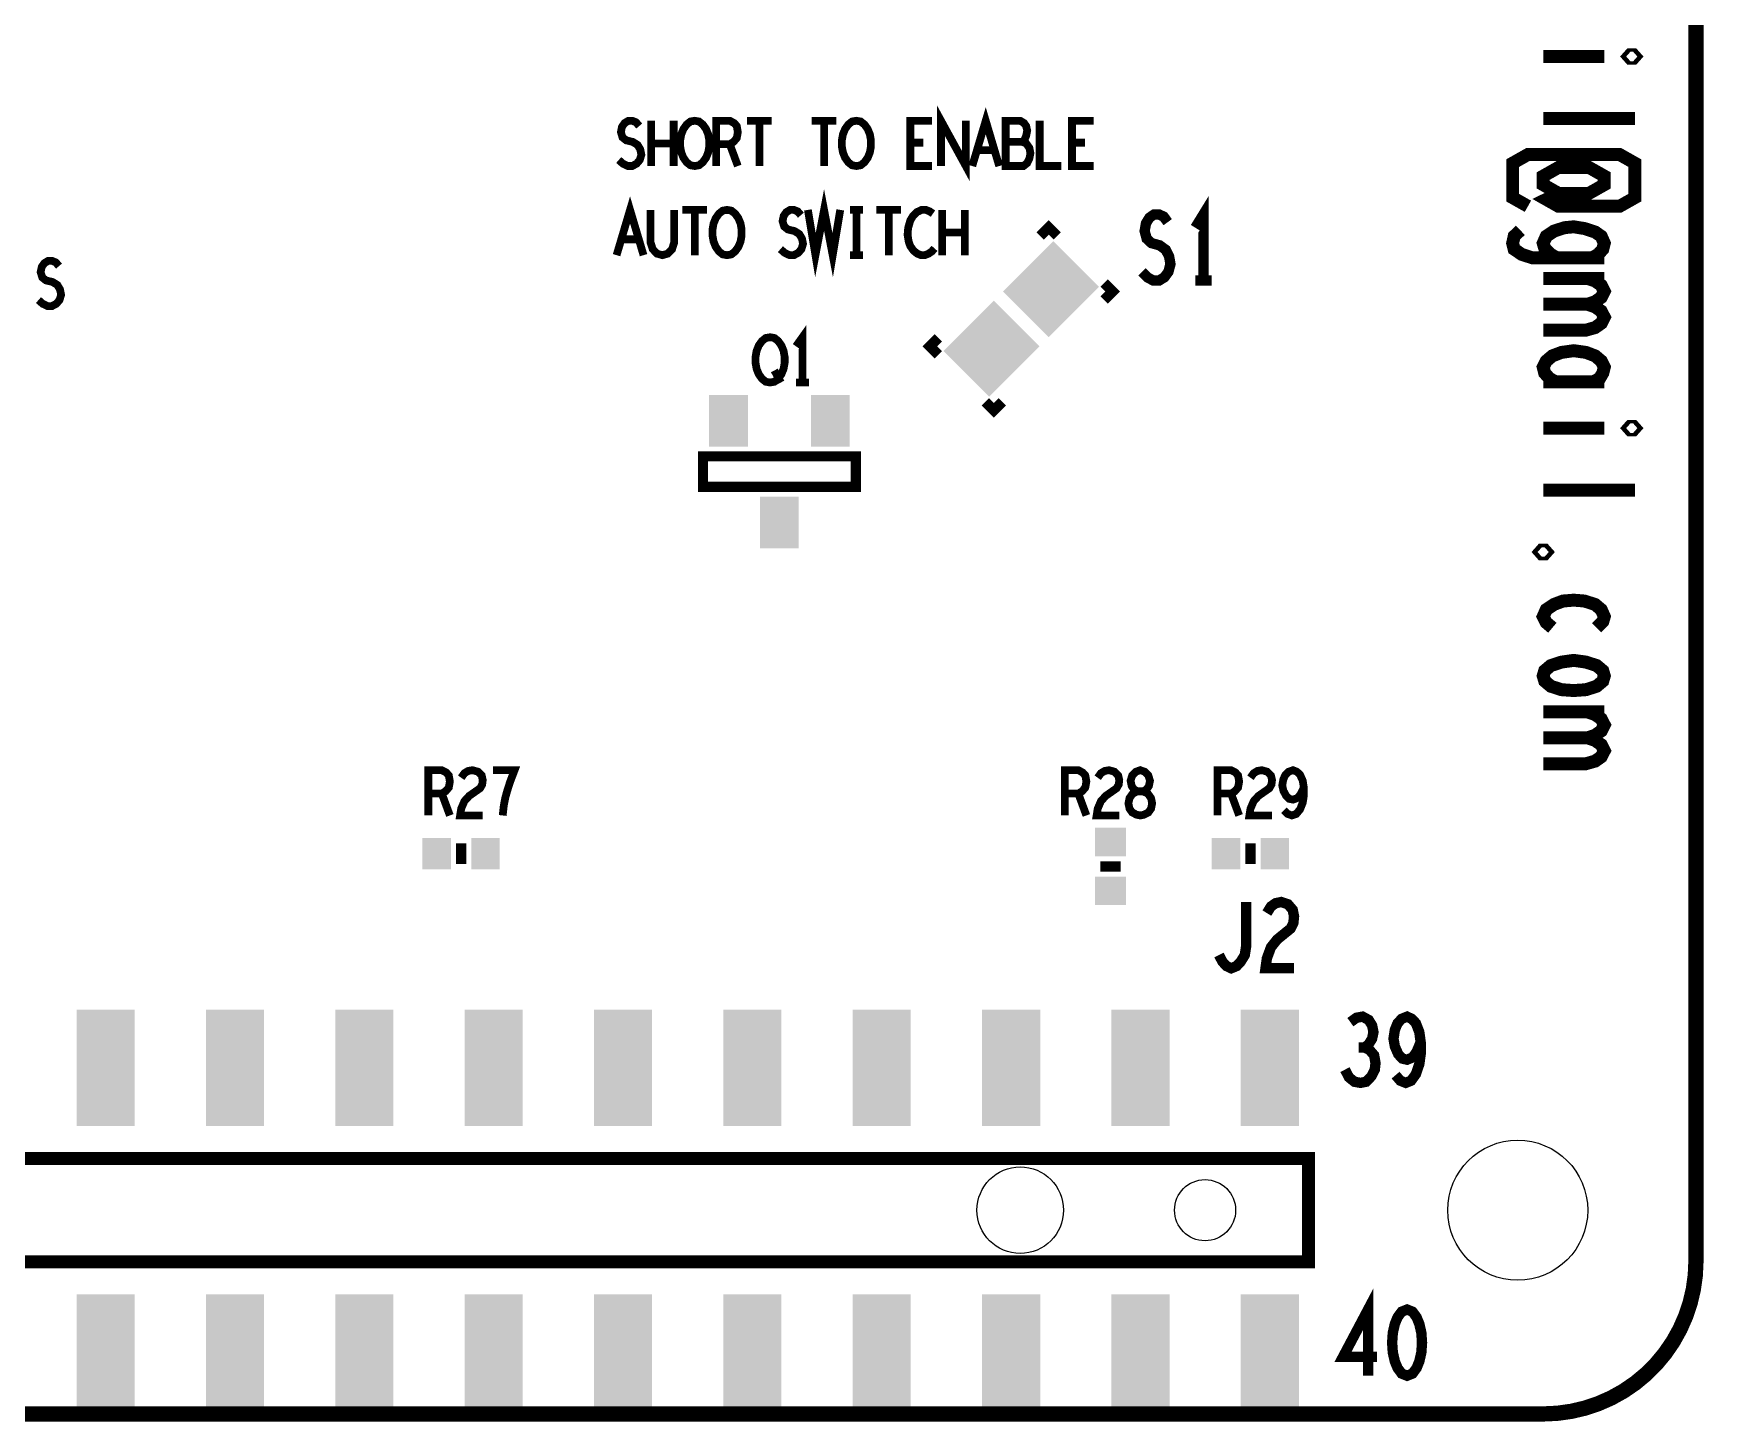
# Model space of a CAD drawing. Extents: x -15 to 76, y -68 to 64.
# Drawn here: x 32.35 to 65.15, y -67.65 to -40.4 of the extents above; entities that cross this region are included whole.
import ezdxf

# ---------------------------------------------------------------- set-up
doc = ezdxf.new("R2010")
doc.units = 0
doc.layers.get('0').update_dxf_attribs({"linetype": 'CONTINUOUS'})
for name, color, linetype in [('BOARD_ART', 7, 'CONTINUOUS'), ('PASTEBOTTOM_ART', 15, 'CONTINUOUS'), ('RECEIVERPIPROII-1-2_DRL', 5, 'CONTINUOUS'), ('SILK_BOTTOM_ART', 6, 'CONTINUOUS')]:
    doc.layers.add(name, color=color, linetype=linetype)

# ---------------------------------------------------------------- blocks, each defined once
blk = doc.blocks.new('ROUND_8')
blk.add_circle((0, 0), 0.6)
blk = doc.blocks.new('ROUND_9')
blk.add_circle((0, 0), 0.85)
blk = doc.blocks.new('ROUND_10')
blk.add_circle((0, 0), 1.375)
blk = doc.blocks.new('RECTANGLE_12')
blk.add_solid([(0.2794, 0.3048), (0.2794, -0.3048), (-0.2794, 0.3048), (-0.2794, -0.3048)])
blk = doc.blocks.new('RECTANGLE_7')
blk.add_solid([(0.5715, 1.143), (0.5715, -1.143), (-0.5715, 1.143), (-0.5715, -1.143)])
blk = doc.blocks.new('RECTANGLE_11')
blk.add_solid([(0.3048, 0.2794), (0.3048, -0.2794), (-0.3048, 0.2794), (-0.3048, -0.2794)])
blk = doc.blocks.new('CUSTOM_109')
for points in [[(-0.853128, 0.0449), (0.0449, 0.942928), (0.942928, 0.0449), (0.0449, 0.942928)], [(-0.942928, -0.0449), (-0.853128, 0.0449), (0.853128, -0.0449), (0.942928, 0.0449)], [(-0.0449, -0.942928), (-0.942928, -0.0449), (-0.0449, -0.942928), (0.853128, -0.0449)]]:
    blk.add_solid(points)
blk = doc.blocks.new('RECTANGLE_20')
blk.add_solid([(0.381, 0.508), (0.381, -0.508), (-0.381, 0.508), (-0.381, -0.508)])

msp = doc.modelspace()

# ---------------------------------------------------------------- linework, layer by layer
at = {"layer": 'BOARD_ART', "const_width": 0.3}
for points in [[(65, -18.25), (65, -59.5)], [(65, -59.5), (65, -59.75), (65, -64.5)], [(62, -67.5), (3, -67.5)]]:
    msp.add_lwpolyline(points, dxfattribs=at)
msp.add_lwpolyline([(62, -67.5, 0.4142136), (65, -64.5)], format="xyb", dxfattribs=at)
at = {"layer": 'SILK_BOTTOM_ART'}
for points, const_width in [([(63.2, -40.85), (62, -40.85)], 0.254), ([(63.68, -40.85), (63.71, -40.8161), (63.77, -40.8161), (63.8, -40.85), (63.77, -40.8839), (63.71, -40.8839), (63.68, -40.85)], 0.254), ([(50.1741, -43), (50.1741, -42.111), (50.6609, -43), (50.6609, -42.111)], 0.1524), ([(50.7879, -43), (51.0525, -42.111), (51.3171, -43)], 0.1524), ([(62, -42.066), (63.8, -42.066)], 0.254), ([(43.8452, -42.8815), (43.9299, -42.9556), (44.0252, -43), (44.1098, -43), (44.1945, -42.9556), (44.258, -42.8815), (44.2898, -42.7777), (44.2686, -42.674), (44.2157, -42.5851), (44.1204, -42.5259), (43.9934, -42.4962), (43.9193, -42.437), (43.8876, -42.3333), (43.9088, -42.2295), (43.9617, -42.1555), (44.0357, -42.111), (44.1098, -42.111), (44.1839, -42.1406), (44.2474, -42.2147)], 0.1524), ([(44.4802, -43), (44.4802, -42.111)], 0.1524), ([(44.9248, -42.111), (44.9248, -43)], 0.1524), ([(45.3375, -43), (45.2528, -42.9852), (45.1788, -42.9259), (45.1152, -42.837), (45.0729, -42.7333), (45.0517, -42.6148), (45.0517, -42.4962), (45.0729, -42.3777), (45.1152, -42.274), (45.1788, -42.1851), (45.2528, -42.1258), (45.3375, -42.111), (45.4222, -42.1258), (45.4962, -42.1851), (45.5598, -42.274), (45.6021, -42.3777), (45.6233, -42.4962), (45.6233, -42.6148), (45.6021, -42.7333), (45.5598, -42.837), (45.4962, -42.9259), (45.4222, -42.9852), (45.3375, -43)], 0.1524), ([(45.7608, -43), (45.7608, -42.111), (46.0254, -42.111), (46.1101, -42.1555), (46.163, -42.2147), (46.1842, -42.3333), (46.163, -42.4518), (46.0995, -42.5259), (46.0254, -42.5703), (45.7608, -42.5703)], 0.1524), ([(46.3641, -42.111), (46.8509, -42.111)], 0.1524), ([(46.6075, -42.111), (46.6075, -43)], 0.1524), ([(47.6341, -42.111), (48.1209, -42.111)], 0.1524), ([(47.8775, -42.111), (47.8775, -43)], 0.1524), ([(48.5125, -43), (48.4278, -42.9852), (48.3538, -42.9259), (48.2902, -42.837), (48.2479, -42.7333), (48.2267, -42.6148), (48.2267, -42.4962), (48.2479, -42.3777), (48.2902, -42.274), (48.3538, -42.1851), (48.4278, -42.1258), (48.5125, -42.111), (48.5972, -42.1258), (48.6712, -42.1851), (48.7348, -42.274), (48.7771, -42.3777), (48.7983, -42.4962), (48.7983, -42.6148), (48.7771, -42.7333), (48.7348, -42.837), (48.6712, -42.9259), (48.5972, -42.9852), (48.5125, -43)], 0.1524), ([(49.9942, -43), (49.5708, -43), (49.5708, -42.111), (49.9942, -42.111)], 0.1524), ([(51.7722, -42.5259), (51.8145, -42.4814), (51.8462, -42.4074), (51.8674, -42.3036), (51.8462, -42.2147), (51.8039, -42.1555), (51.7298, -42.111), (51.4441, -42.111), (51.4441, -43), (51.7933, -43), (51.8674, -42.9407), (51.9098, -42.8518), (51.9309, -42.7481), (51.9098, -42.6444), (51.8462, -42.5555), (51.7722, -42.5259), (51.4441, -42.5259)], 0.1524), ([(52.1108, -42.111), (52.1108, -43), (52.5342, -43)], 0.1524), ([(53.1692, -43), (52.7458, -43), (52.7458, -42.111), (53.1692, -42.111)], 0.1524), ([(44.9248, -42.5555), (44.4802, -42.5555)], 0.1524), ([(46.0254, -42.5703), (46.1842, -43)], 0.1524), ([(49.8248, -42.5407), (49.5708, -42.5407)], 0.1524), ([(51.2218, -42.6889), (50.8832, -42.6889)], 0.1524), ([(52.9998, -42.5407), (52.7458, -42.5407)], 0.1524), ([(62.3, -43.536), (62, -43.3667), (62, -43.1973), (62.3, -43.028), (62.9, -43.028), (63.2, -43.1973), (63.2, -43.3667), (62.9, -43.536), (62.3, -43.536), (62.06, -43.6545), (62.3, -43.79), (63.5, -43.79), (63.8, -43.6207), (63.8, -42.9433), (63.5, -42.774), (61.7, -42.774), (61.4, -42.9433), (61.4, -43.6207), (61.7, -43.79)], 0.254), ([(43.8029, -44.75), (44.0675, -43.861), (44.3321, -44.75)], 0.1524), ([(47.56, -43.861), (47.7082, -44.75), (47.8775, -43.861), (48.0468, -44.75), (48.195, -43.861)], 0.1524), ([(55.327, -45.25), (55.327, -43.95), (55.167, -44.21)], 0.2032), ([(44.4697, -43.861), (44.4697, -44.4981), (44.512, -44.6315), (44.5967, -44.7204), (44.7025, -44.75), (44.8083, -44.7204), (44.893, -44.6315), (44.9353, -44.4981), (44.9353, -43.861)], 0.1524), ([(45.0941, -43.861), (45.5809, -43.861)], 0.1524), ([(45.3375, -43.861), (45.3375, -44.75)], 0.1524), ([(45.9725, -44.75), (45.8878, -44.7352), (45.8138, -44.6759), (45.7502, -44.587), (45.7079, -44.4833), (45.6867, -44.3648), (45.6867, -44.2462), (45.7079, -44.1277), (45.7502, -44.024), (45.8138, -43.9351), (45.8878, -43.8758), (45.9725, -43.861), (46.0572, -43.8758), (46.1312, -43.9351), (46.1948, -44.024), (46.2371, -44.1277), (46.2583, -44.2462), (46.2583, -44.3648), (46.2371, -44.4833), (46.1948, -44.587), (46.1312, -44.6759), (46.0572, -44.7352), (45.9725, -44.75)], 0.1524), ([(47.0202, -44.6315), (47.1049, -44.7056), (47.2002, -44.75), (47.2848, -44.75), (47.3695, -44.7056), (47.433, -44.6315), (47.4648, -44.5277), (47.4436, -44.424), (47.3907, -44.3351), (47.2954, -44.2759), (47.1684, -44.2462), (47.0943, -44.187), (47.0626, -44.0833), (47.0838, -43.9795), (47.1367, -43.9055), (47.2107, -43.861), (47.2848, -43.861), (47.3589, -43.8906), (47.4224, -43.9647)], 0.1524), ([(48.3855, -43.861), (48.6395, -43.861)], 0.1524), ([(48.5125, -43.861), (48.5125, -44.75)], 0.1524), ([(48.9041, -43.861), (49.3909, -43.861)], 0.1524), ([(49.1475, -43.861), (49.1475, -44.75)], 0.1524), ([(50.0153, -43.9351), (49.9518, -43.8906), (49.8778, -43.861), (49.7931, -43.861), (49.6978, -43.9055), (49.6238, -43.9795), (49.5708, -44.0684), (49.5285, -44.2166), (49.5179, -44.35), (49.5391, -44.4833), (49.5708, -44.5722), (49.6343, -44.6611), (49.7084, -44.7204), (49.7825, -44.75), (49.8566, -44.75), (49.9307, -44.7204), (49.9942, -44.6759), (50.0471, -44.6167)], 0.1524), ([(50.1952, -44.75), (50.1952, -43.861)], 0.1524), ([(50.6398, -43.861), (50.6398, -44.75)], 0.1524), ([(54.12, -45.0767), (54.2267, -45.185), (54.3467, -45.25), (54.4533, -45.25), (54.56, -45.185), (54.64, -45.0767), (54.68, -44.925), (54.6533, -44.7734), (54.5867, -44.6433), (54.4667, -44.5567), (54.3067, -44.5133), (54.2133, -44.4267), (54.1733, -44.275), (54.2, -44.1233), (54.2667, -44.015), (54.36, -43.95), (54.4533, -43.95), (54.5467, -43.9933), (54.6267, -44.1017)], 0.2032), ([(50.6398, -44.3055), (50.1952, -44.3055)], 0.1524), ([(52.1208, -44.3719), (52.2888, -44.2039), (52.4567, -44.3719)], 0.2032), ([(61.55, -44.2609), (61.43, -44.3795), (61.4, -44.5149), (61.43, -44.6335), (61.58, -44.7351), (61.79, -44.8028), (63.2, -44.8028)], 0.254), ([(62.96, -44.8028), (63.08, -44.7351), (63.17, -44.6335), (63.2, -44.5149), (63.14, -44.3795), (63.02, -44.2948), (62.81, -44.227), (62.6, -44.1932), (62.42, -44.2101), (62.21, -44.2779), (62.06, -44.3795), (62, -44.5149), (62.03, -44.6165), (62.15, -44.7351), (62.2699, -44.8028)], 0.254), ([(44.2368, -44.4389), (43.8982, -44.4389)], 0.1524), ([(32.4502, -45.6315), (32.5349, -45.7056), (32.6302, -45.75), (32.7148, -45.75), (32.7995, -45.7056), (32.863, -45.6315), (32.8948, -45.5277), (32.8736, -45.424), (32.8207, -45.3351), (32.7254, -45.2759), (32.5984, -45.2462), (32.5243, -45.187), (32.4926, -45.0833), (32.5138, -44.9795), (32.5667, -44.9055), (32.6407, -44.861), (32.7148, -44.861), (32.7889, -44.8906), (32.8524, -44.9647)], 0.1524), ([(48.3855, -44.75), (48.6395, -44.75)], 0.1524), ([(53.3781, -45.2933), (53.5461, -45.4612), (53.3781, -45.6292)], 0.2032), ([(55.167, -45.25), (55.487, -45.25)], 0.2032), ([(62, -45.206), (63.2, -45.206)], 0.254), ([(62.87, -45.206), (63.02, -45.2568), (63.14, -45.3415), (63.2, -45.46), (63.14, -45.5785), (63.02, -45.6632), (62.87, -45.714), (62, -45.714)], 0.254), ([(62.87, -45.714), (63.02, -45.7648), (63.14, -45.8495), (63.2, -45.968), (63.14, -46.0865), (63.02, -46.1712), (62.84, -46.222), (62, -46.222)], 0.254), ([(47.4525, -47.25), (47.4525, -46.361), (47.3255, -46.5388)], 0.1524), ([(46.8175, -47.25), (46.7328, -47.2352), (46.6588, -47.1759), (46.5952, -47.087), (46.5529, -46.9833), (46.5317, -46.8648), (46.5317, -46.7462), (46.5529, -46.6277), (46.5952, -46.524), (46.6588, -46.4351), (46.7328, -46.3758), (46.8175, -46.361), (46.9022, -46.3758), (46.9762, -46.4351), (47.0398, -46.524), (47.0821, -46.6277), (47.1033, -46.7462), (47.1033, -46.8648), (47.0821, -46.9833), (47.0398, -47.087), (46.9762, -47.1759), (46.9022, -47.2352), (46.8175, -47.25)], 0.1524), ([(50.1219, -46.7067), (49.9539, -46.5388), (50.1219, -46.3708)], 0.2032), ([(62.99, -47.2348), (63.11, -47.1671), (63.17, -47.0655), (63.2, -46.9469), (63.14, -46.8284), (63.02, -46.7268), (62.84, -46.659), (62.6, -46.6252), (62.36, -46.659), (62.18, -46.7268), (62.06, -46.8284), (62, -46.9469), (62.03, -47.0655), (62.12, -47.1671), (62.2399, -47.2348)], 0.254), ([(46.9022, -47.0129), (47.0292, -47.25)], 0.1524), ([(47.3255, -47.25), (47.5795, -47.25)], 0.1524), ([(62, -47.2348), (63.2, -47.2348)], 0.254), ([(51.3792, -47.6281), (51.2112, -47.7961), (51.0433, -47.6281)], 0.2032), ([(63.2, -48.146), (62, -48.146)], 0.254), ([(63.68, -48.146), (63.71, -48.1121), (63.77, -48.1121), (63.8, -48.146), (63.77, -48.1799), (63.71, -48.1799), (63.68, -48.146)], 0.254), ([(48.5, -48.7), (45.5, -48.7), (45.5, -49.3), (48.5, -49.3), (48.5, -48.7)], 0.2), ([(62, -49.362), (63.8, -49.362)], 0.254), ([(61.94, -50.578), (61.97, -50.5441), (62.03, -50.5441), (62.06, -50.578), (62.03, -50.6119), (61.97, -50.6119), (61.94, -50.578)], 0.254), ([(63.05, -52.0649), (63.17, -51.9464), (63.2, -51.8448), (63.14, -51.7093), (63.02, -51.6077), (62.81, -51.54), (62.6, -51.523), (62.39, -51.54), (62.21, -51.6077), (62.06, -51.7093), (62, -51.8448), (62.06, -51.9633), (62.18, -52.0649)], 0.254), ([(62, -53.01), (62.03, -52.9084), (62.15, -52.8068), (62.36, -52.739), (62.6, -52.7052), (62.84, -52.739), (63.05, -52.8068), (63.17, -52.9084), (63.2, -53.01), (63.17, -53.1116), (63.05, -53.2132), (62.84, -53.2809), (62.6, -53.2979), (62.36, -53.2809), (62.15, -53.2132), (62.03, -53.1116), (62, -53.01)], 0.254), ([(62, -53.718), (63.2, -53.718)], 0.254), ([(62.87, -53.718), (63.02, -53.7688), (63.14, -53.8535), (63.2, -53.972), (63.14, -54.0905), (63.02, -54.1752), (62.87, -54.226), (62, -54.226)], 0.254), ([(62.87, -54.226), (63.02, -54.2768), (63.14, -54.3615), (63.2, -54.48), (63.14, -54.5985), (63.02, -54.6832), (62.84, -54.734), (62, -54.734)], 0.254), ([(40.1058, -55.75), (40.1058, -54.861), (40.3704, -54.861), (40.4551, -54.9055), (40.508, -54.9647), (40.5292, -55.0833), (40.508, -55.2018), (40.4445, -55.2759), (40.3704, -55.3203), (40.1058, -55.3203)], 0.1524), ([(40.7514, -55.0092), (40.8149, -54.9203), (40.889, -54.8758), (40.9737, -54.861), (41.0795, -54.8906), (41.1536, -54.9647), (41.1748, -55.0536), (41.1642, -55.1425), (41.1218, -55.2166), (40.9102, -55.3648), (40.8149, -55.4685), (40.7514, -55.6167), (40.7302, -55.75), (41.1748, -55.75)], 0.1524), ([(41.5663, -55.75), (41.5875, -55.5574), (41.6193, -55.3944), (41.6616, -55.2462), (41.7145, -55.0833), (41.7992, -54.861), (41.3758, -54.861)], 0.1524), ([(52.6058, -55.75), (52.6058, -54.861), (52.8704, -54.861), (52.9551, -54.9055), (53.008, -54.9647), (53.0292, -55.0833), (53.008, -55.2018), (52.9445, -55.2759), (52.8704, -55.3203), (52.6058, -55.3203)], 0.1524), ([(53.2514, -55.0092), (53.3149, -54.9203), (53.389, -54.8758), (53.4737, -54.861), (53.5795, -54.8906), (53.6536, -54.9647), (53.6748, -55.0536), (53.6642, -55.1425), (53.6218, -55.2166), (53.4102, -55.3648), (53.3149, -55.4685), (53.2514, -55.6167), (53.2302, -55.75), (53.6748, -55.75)], 0.1524), ([(54.0875, -55.75), (54.1616, -55.7352), (54.2462, -55.6907), (54.2992, -55.6167), (54.3203, -55.5129), (54.2992, -55.4092), (54.2357, -55.3203), (54.1404, -55.2759), (54.0346, -55.2759), (53.9711, -55.2462), (53.9182, -55.1722), (53.897, -55.0684), (53.9288, -54.9647), (54.0028, -54.8906), (54.0875, -54.861), (54.1722, -54.8906), (54.2462, -54.9647), (54.278, -55.0684), (54.2568, -55.1722), (54.2039, -55.2462), (54.1404, -55.2759), (54.0346, -55.2759), (53.9393, -55.3203), (53.8758, -55.4092), (53.8547, -55.5129), (53.8758, -55.6167), (53.9288, -55.6907), (54.0134, -55.7352), (54.0875, -55.75)], 0.1524), ([(55.6058, -55.75), (55.6058, -54.861), (55.8704, -54.861), (55.9551, -54.9055), (56.008, -54.9647), (56.0292, -55.0833), (56.008, -55.2018), (55.9445, -55.2759), (55.8704, -55.3203), (55.6058, -55.3203)], 0.1524), ([(56.2514, -55.0092), (56.3149, -54.9203), (56.389, -54.8758), (56.4737, -54.861), (56.5795, -54.8906), (56.6536, -54.9647), (56.6748, -55.0536), (56.6642, -55.1425), (56.6218, -55.2166), (56.4102, -55.3648), (56.3149, -55.4685), (56.2514, -55.6167), (56.2302, -55.75), (56.6748, -55.75)], 0.1524), ([(56.9076, -55.6463), (56.9817, -55.7204), (57.0663, -55.75), (57.151, -55.7204), (57.2251, -55.6315), (57.278, -55.4981), (57.2992, -55.3648), (57.2992, -55.2018), (57.278, -55.0684), (57.2251, -54.9499), (57.1616, -54.8906), (57.0875, -54.861), (57.0028, -54.8906), (56.9393, -54.9499), (56.897, -55.0388), (56.8758, -55.1574), (56.897, -55.261), (56.9499, -55.3648), (57.0134, -55.424), (57.0875, -55.4389), (57.1722, -55.4092), (57.2357, -55.3351), (57.2992, -55.2018)], 0.1524), ([(40.3704, -55.3203), (40.5292, -55.75)], 0.1524), ([(52.8704, -55.3203), (53.0292, -55.75)], 0.1524), ([(55.8704, -55.3203), (56.0292, -55.75)], 0.1524), ([(40.75, -56.3), (40.75, -56.7)], 0.2032), ([(56.25, -56.3), (56.25, -56.7)], 0.2032), ([(53.3, -56.75), (53.7, -56.75)], 0.2032), ([(55.6333, -58.49), (55.7, -58.62), (55.78, -58.7067), (55.8733, -58.75), (55.98, -58.7067), (56.06, -58.62), (56.14, -58.49), (56.1667, -58.3167), (56.1667, -57.45)], 0.2032), ([(56.5737, -57.6667), (56.6537, -57.5367), (56.747, -57.4717), (56.8537, -57.45), (56.987, -57.4933), (57.0803, -57.6017), (57.107, -57.7316), (57.0937, -57.8617), (57.0403, -57.97), (56.7737, -58.1867), (56.6537, -58.3383), (56.5737, -58.555), (56.547, -58.75), (57.107, -58.75)], 0.2032), ([(58.4933, -60.3067), (58.5733, -60.2417), (58.64, -60.1334), (58.6667, -60.0033), (58.64, -59.8733), (58.5733, -59.765), (58.4533, -59.7), (58.3333, -59.7217), (58.2133, -59.8083)], 0.2032), ([(59.1003, -60.8484), (59.1937, -60.9567), (59.3003, -61), (59.407, -60.9567), (59.5003, -60.8267), (59.567, -60.6317), (59.5937, -60.4367), (59.5937, -60.1983), (59.567, -60.0033), (59.5003, -59.83), (59.4203, -59.7433), (59.327, -59.7), (59.2203, -59.7433), (59.1403, -59.83), (59.087, -59.96), (59.0603, -60.1334), (59.087, -60.285), (59.1537, -60.4367), (59.2337, -60.5234), (59.327, -60.545), (59.4337, -60.5017), (59.5137, -60.3933), (59.5937, -60.1983)], 0.2032), ([(58.1067, -60.74), (58.1867, -60.8917), (58.2933, -60.9783), (58.4133, -61), (58.52, -60.9783), (58.6267, -60.87), (58.6933, -60.74), (58.7067, -60.61), (58.68, -60.4584), (58.5867, -60.35), (58.4933, -60.3067), (58.3733, -60.3067)], 0.2032), ([(57.392, -64.516), (57.392, -62.484), (8.116, -62.484), (7.608, -62.992), (7.608, -64.516), (57.392, -64.516)], 0.254), ([(58.56, -66.75), (58.56, -65.45), (58.0667, -66.3817), (58.7333, -66.3817)], 0.2032), ([(59.327, -65.45), (59.2203, -65.4933), (59.1403, -65.6017), (59.087, -65.7316), (59.047, -65.905), (59.0337, -66.1), (59.047, -66.295), (59.087, -66.4684), (59.1403, -66.5984), (59.2203, -66.7067), (59.327, -66.75), (59.4337, -66.7067), (59.5137, -66.5984), (59.567, -66.4684), (59.607, -66.295), (59.6203, -66.1), (59.607, -65.905), (59.567, -65.7316), (59.5137, -65.6017), (59.4337, -65.4933), (59.327, -65.45)], 0.2032)]:
    msp.add_lwpolyline(points, dxfattribs=dict(at, const_width=const_width))

# ---------------------------------------------------------------- block references
at = {"layer": 'PASTEBOTTOM_ART'}
for name, p in [('CUSTOM_109', (52.3337, -45.4163)), ('CUSTOM_109', (51.1663, -46.5837)), ('RECTANGLE_20', (46, -48)), ('RECTANGLE_20', (48, -48)), ('RECTANGLE_20', (47, -50)), ('RECTANGLE_11', (53.5, -56.27)), ('RECTANGLE_12', (40.27, -56.5)), ('RECTANGLE_12', (41.23, -56.5)), ('RECTANGLE_12', (55.77, -56.5)), ('RECTANGLE_12', (56.73, -56.5)), ('RECTANGLE_11', (53.5, -57.23)), ('RECTANGLE_7', (33.77, -60.706)), ('RECTANGLE_7', (36.31, -60.706)), ('RECTANGLE_7', (38.85, -60.706)), ('RECTANGLE_7', (41.39, -60.706)), ('RECTANGLE_7', (43.93, -60.706)), ('RECTANGLE_7', (46.47, -60.706)), ('RECTANGLE_7', (49.01, -60.706)), ('RECTANGLE_7', (51.55, -60.706)), ('RECTANGLE_7', (54.09, -60.706)), ('RECTANGLE_7', (56.63, -60.706)), ('RECTANGLE_7', (33.77, -66.294)), ('RECTANGLE_7', (36.31, -66.294)), ('RECTANGLE_7', (38.85, -66.294)), ('RECTANGLE_7', (41.39, -66.294)), ('RECTANGLE_7', (43.93, -66.294)), ('RECTANGLE_7', (46.47, -66.294)), ('RECTANGLE_7', (49.01, -66.294)), ('RECTANGLE_7', (51.55, -66.294)), ('RECTANGLE_7', (54.09, -66.294)), ('RECTANGLE_7', (56.63, -66.294))]:
    msp.add_blockref(name, p, dxfattribs=at)
at = {"layer": 'RECEIVERPIPROII-1-2_DRL'}
for name, p in [('ROUND_10', (61.5, -63.5)), ('ROUND_9', (51.73, -63.5)), ('ROUND_8', (55.36, -63.5))]:
    msp.add_blockref(name, p, dxfattribs=at)

doc.saveas('drawing.dxf')
